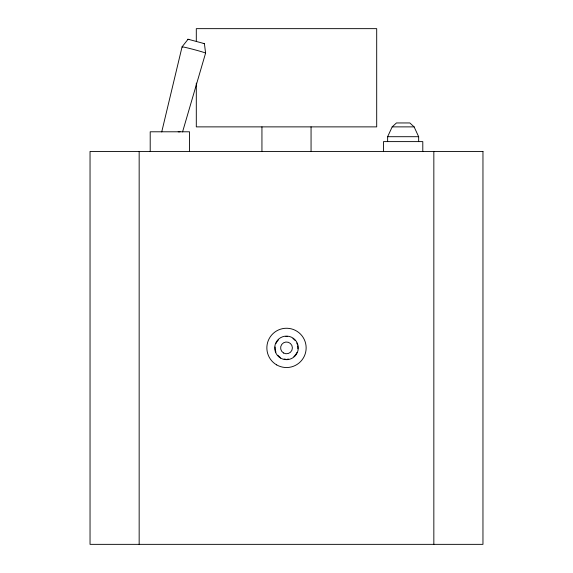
<?xml version="1.0" encoding="UTF-8"?>
<svg xmlns="http://www.w3.org/2000/svg" width="573" height="573" viewBox="0 0 573 573"><rect width="100%" height="100%" fill="white"/><g stroke="black" fill="none" stroke-linecap="round" stroke-linejoin="round"><path stroke-width="0.86" d="M161.722 131.94L182.064 46.85L188.087 39.229L204.418 43.641L205.592 53.096L182.558 131.933M387.635 141.61L387.635 136.703L392.176 126.877L396.452 122.951L409.838 122.951L414.114 126.877L418.662 136.703L418.662 141.61M180.065 131.79L178.189 131.79M392.176 126.877L414.114 126.877M387.635 136.703L418.662 136.703M204.418 43.641L203.257 43.491M188.846 39.666L187.779 39.222M297.681 345.834L297.831 348.799M275.169 346.987L275.319 349.953M433.84 151.437L433.84 544.35M422.795 151.437L422.795 141.61L383.502 141.61L383.502 151.437M311.06 126.877L311.06 151.437M261.94 126.877L261.94 151.437M196.303 41.149L196.303 28.65L376.697 28.65L376.697 126.877L196.303 126.877L196.303 83.121M189.498 151.437L189.498 131.79L150.205 131.79L150.205 151.437M139.16 151.437L139.16 544.35M296.943 352.388A11.367 11.367 0 0 1 293.877 356.542M288.563 359.07A11.367 11.367 0 0 1 287.08 359.25M285.598 359.228A11.367 11.367 0 0 1 284.122 359.013M280.054 357.258A11.367 11.367 0 0 1 277.848 355.267M275.935 352.094A11.367 11.367 0 0 1 275.477 350.676M276.057 343.399A11.367 11.367 0 0 1 278.578 339.739M285.92 336.537A11.367 11.367 0 0 1 287.402 336.559M292.946 338.528A11.367 11.367 0 0 1 295.152 340.52M296.764 343.012A11.367 11.367 0 0 1 297.315 344.394M182.429 47.058A12.169 0.423 14.9 0 1 192.421 49.171A12.169 0.423 14.9 0 1 205.592 53.096M482.96 151.437L90.04 151.437L90.04 544.35L482.96 544.35L482.96 151.437M276.68 364.908A19.647 19.647 0 0 0 306.147 347.89A19.647 19.647 0 0 0 276.68 330.879A19.647 19.647 0 0 0 276.68 364.908M280.605 358.104A11.789 11.789 0 0 0 298.289 347.89A11.789 11.789 0 0 0 280.605 337.683A11.789 11.789 0 0 0 280.605 358.104M283.556 352.997A5.895 5.895 0 0 0 292.395 347.89A5.895 5.895 0 0 0 283.556 342.79A5.895 5.895 0 0 0 283.556 352.997"/></g></svg>
